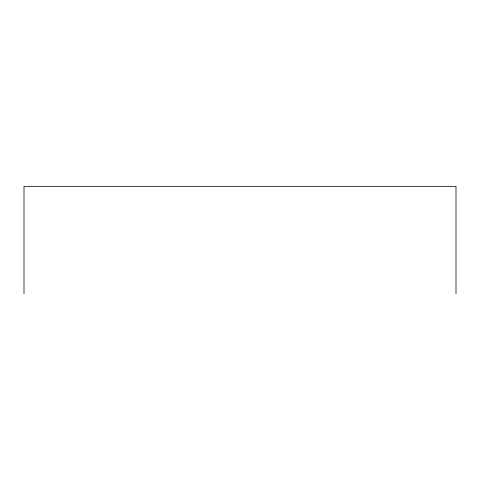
<?xml version="1.0" encoding="UTF-8"?>
<svg xmlns="http://www.w3.org/2000/svg" width="480" height="480" viewBox="0 0 480 480"><rect width="100%" height="100%" fill="white"/><g stroke="black" fill="none" stroke-linecap="round" stroke-linejoin="round"><path stroke-width="0.72" d="M456 293.652L456 186.348L24 186.348L24 293.652"/></g></svg>
